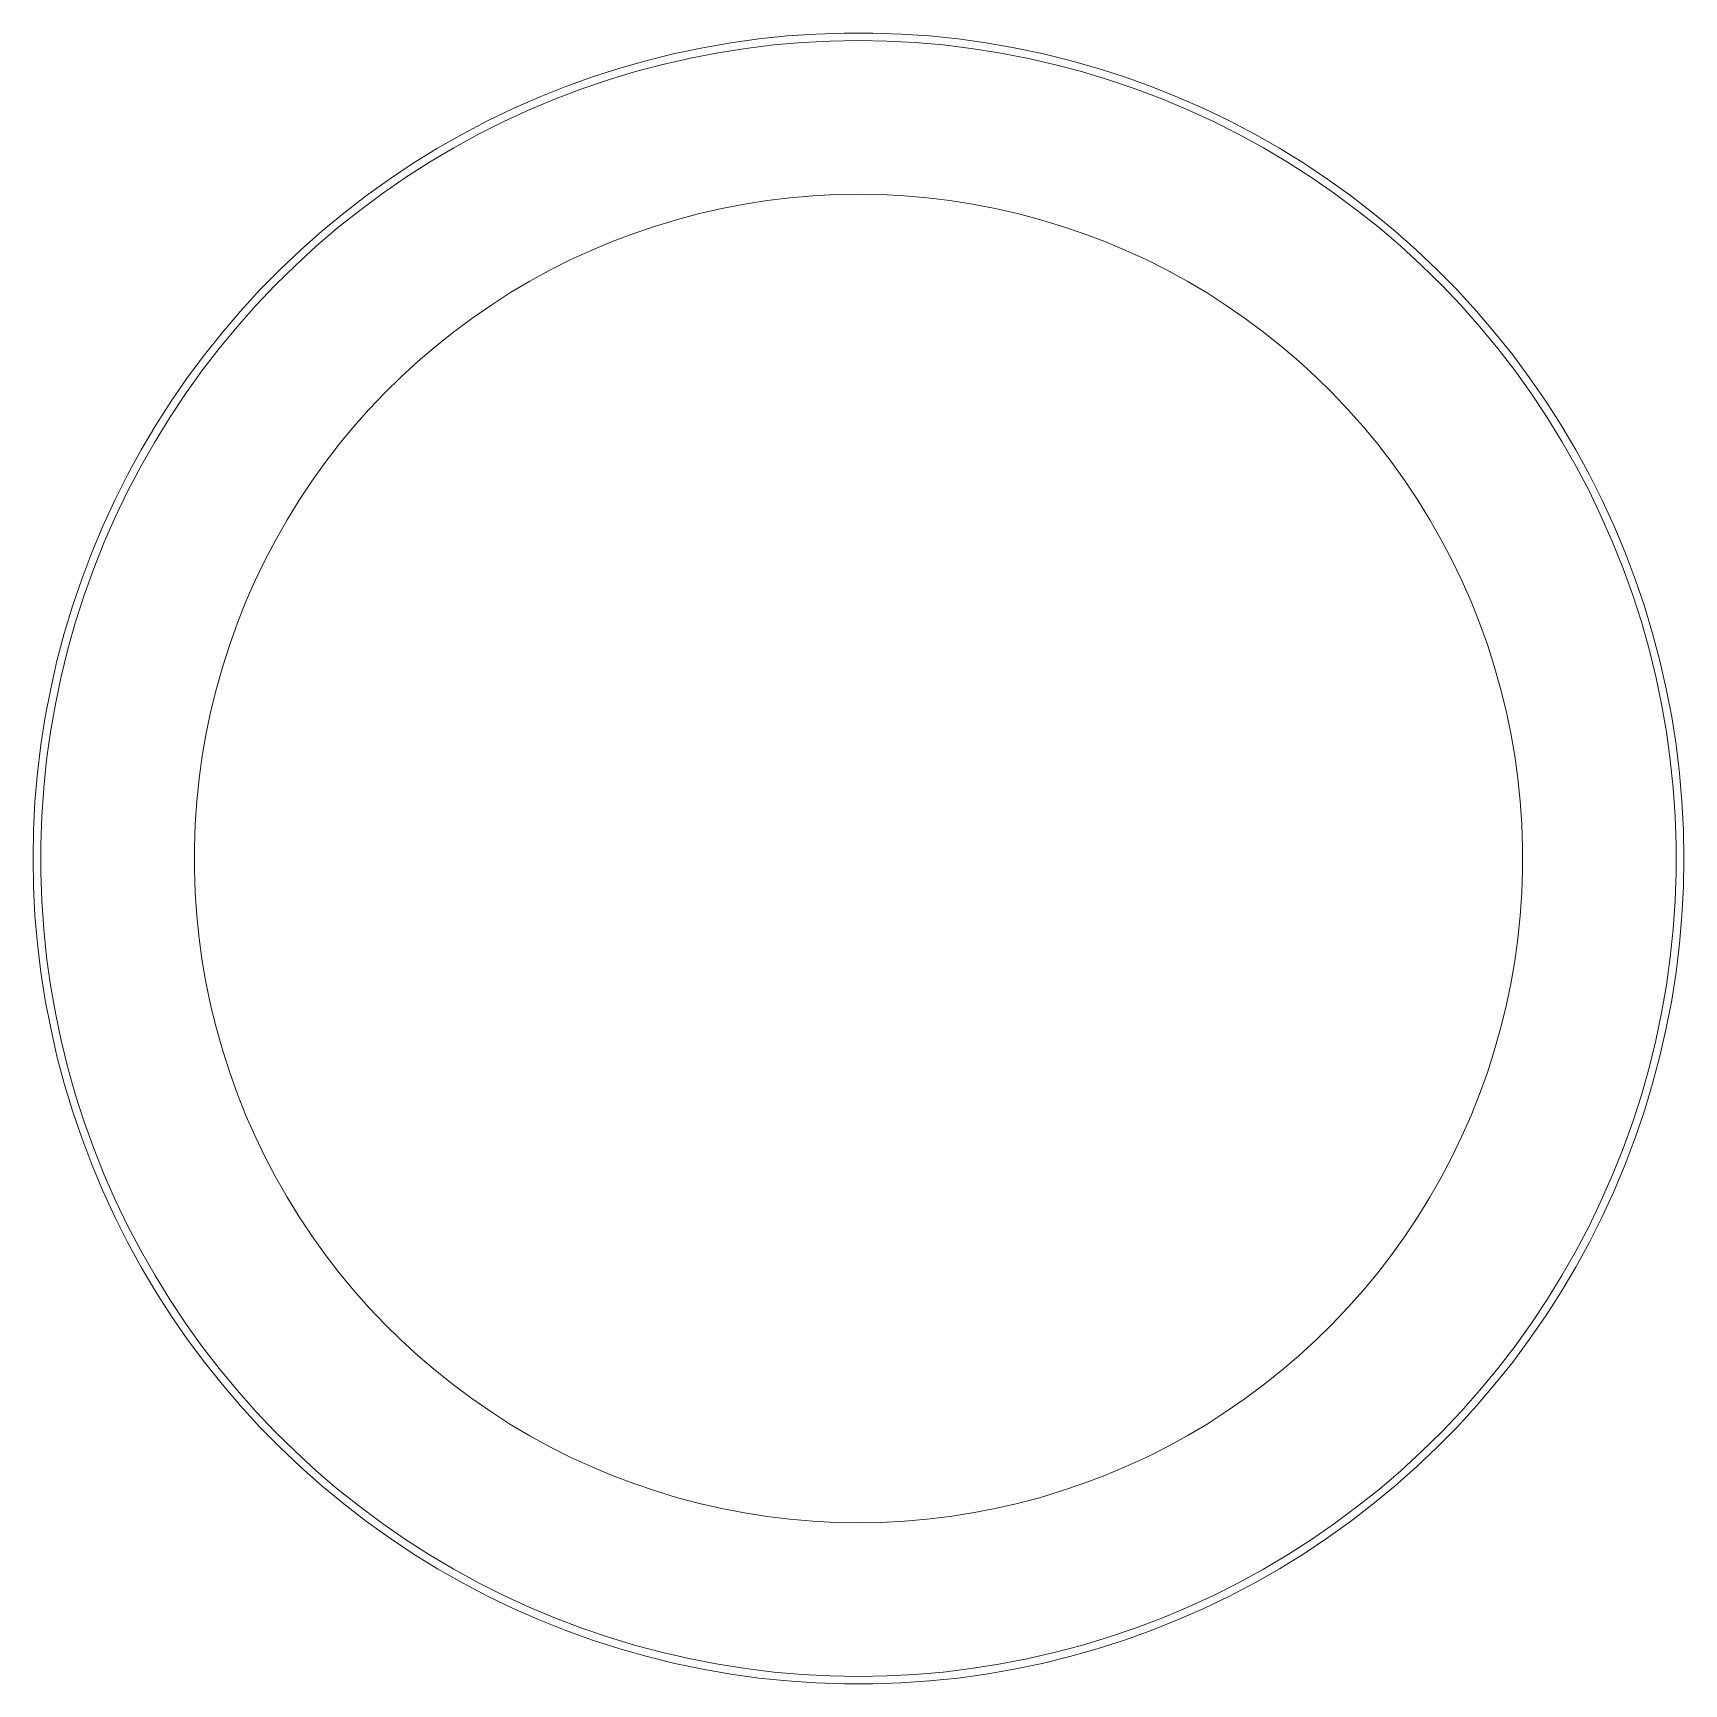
# Model space of a CAD drawing. Header units: millimetres. Extents: x 7 to 2510, y -101 to 1516.
# Drawn here: x 330.41 to 351.91, y 205.8 to 227.29 of the extents above; entities that cross this region are included whole.
import ezdxf

# ---------------------------------------------------------------- set-up
doc = ezdxf.new("R2010")
doc.units = ezdxf.units.MM
doc.layers.add('ZANO_R', color=7, linetype='Continuous', lineweight=0)

msp = doc.modelspace()

# ---------------------------------------------------------------- linework, layer by layer
at = {"layer": 'ZANO_R'}
for p, q in [((339.861, 227.217), (340.23, 227.256)), ((339.861, 227.217), (340.23, 227.256)), ((340.23, 227.256), (340.6, 227.281)), ((340.23, 227.256), (340.6, 227.281)), ((340.6, 227.281), (340.971, 227.294)), ((340.6, 227.281), (340.971, 227.294)), ((340.971, 227.294), (341.342, 227.294)), ((340.971, 227.294), (341.342, 227.294)), ((341.342, 227.294), (341.713, 227.281)), ((341.342, 227.294), (341.713, 227.281)), ((341.713, 227.281), (342.083, 227.256)), ((341.713, 227.281), (342.083, 227.256)), ((342.083, 227.256), (342.453, 227.217)), ((342.083, 227.256), (342.453, 227.217)), ((338.765, 227.026), (339.128, 227.102)), ((338.765, 227.026), (339.128, 227.102)), ((339.128, 227.102), (339.493, 227.166)), ((339.128, 227.102), (339.493, 227.166)), ((339.328, 227.037), (339.691, 227.094)), ((339.328, 227.037), (339.691, 227.094)), ((339.493, 227.166), (339.861, 227.217)), ((339.493, 227.166), (339.861, 227.217)), ((339.691, 227.094), (340.056, 227.138)), ((339.691, 227.094), (340.056, 227.138)), ((340.056, 227.138), (340.422, 227.17)), ((340.056, 227.138), (340.422, 227.17)), ((340.422, 227.17), (340.789, 227.189)), ((340.422, 227.17), (340.789, 227.189)), ((340.789, 227.189), (341.157, 227.196)), ((340.789, 227.189), (341.157, 227.196)), ((341.157, 227.196), (341.524, 227.189)), ((341.157, 227.196), (341.524, 227.189)), ((341.524, 227.189), (341.892, 227.17)), ((341.524, 227.189), (341.892, 227.17)), ((341.892, 227.17), (342.258, 227.138)), ((341.892, 227.17), (342.258, 227.138)), ((342.258, 227.138), (342.623, 227.094)), ((342.258, 227.138), (342.623, 227.094)), ((342.453, 227.217), (342.82, 227.166)), ((342.453, 227.217), (342.82, 227.166)), ((342.623, 227.094), (342.986, 227.037)), ((342.623, 227.094), (342.986, 227.037)), ((342.82, 227.166), (343.186, 227.102)), ((342.82, 227.166), (343.186, 227.102)), ((343.186, 227.102), (343.549, 227.026)), ((343.186, 227.102), (343.549, 227.026)), ((337.694, 226.723), (338.047, 226.836)), ((337.694, 226.723), (338.047, 226.836)), ((338.047, 226.836), (338.404, 226.937)), ((338.047, 226.836), (338.404, 226.937)), ((338.253, 226.792), (338.608, 226.886)), ((338.253, 226.792), (338.608, 226.886)), ((338.404, 226.937), (338.765, 227.026)), ((338.404, 226.937), (338.765, 227.026)), ((338.608, 226.886), (338.967, 226.968)), ((338.608, 226.886), (338.967, 226.968)), ((338.967, 226.968), (339.328, 227.037)), ((338.967, 226.968), (339.328, 227.037)), ((342.986, 227.037), (343.347, 226.968)), ((342.986, 227.037), (343.347, 226.968)), ((343.347, 226.968), (343.706, 226.886)), ((343.347, 226.968), (343.706, 226.886)), ((343.549, 227.026), (343.909, 226.937)), ((343.549, 227.026), (343.909, 226.937)), ((343.706, 226.886), (344.061, 226.792)), ((343.706, 226.886), (344.061, 226.792)), ((343.909, 226.937), (344.266, 226.836)), ((343.909, 226.937), (344.266, 226.836)), ((344.266, 226.836), (344.62, 226.723)), ((344.266, 226.836), (344.62, 226.723)), ((337.345, 226.597), (337.694, 226.723)), ((337.345, 226.597), (337.694, 226.723)), ((337.553, 226.567), (337.901, 226.686)), ((337.553, 226.567), (337.901, 226.686)), ((337.901, 226.686), (338.253, 226.792)), ((337.901, 226.686), (338.253, 226.792)), ((344.061, 226.792), (344.413, 226.686)), ((344.061, 226.792), (344.413, 226.686)), ((344.413, 226.686), (344.761, 226.567)), ((344.413, 226.686), (344.761, 226.567)), ((344.62, 226.723), (344.969, 226.597)), ((344.62, 226.723), (344.969, 226.597)), ((336.66, 226.31), (337, 226.459)), ((336.66, 226.31), (337, 226.459)), ((336.87, 226.295), (337.209, 226.437)), ((336.87, 226.295), (337.209, 226.437)), ((337, 226.459), (337.345, 226.597)), ((337, 226.459), (337.345, 226.597)), ((337.209, 226.437), (337.553, 226.567)), ((337.209, 226.437), (337.553, 226.567)), ((344.761, 226.567), (345.105, 226.437)), ((344.761, 226.567), (345.105, 226.437)), ((344.969, 226.597), (345.313, 226.459)), ((344.969, 226.597), (345.313, 226.459)), ((345.105, 226.437), (345.444, 226.295)), ((345.105, 226.437), (345.444, 226.295)), ((345.313, 226.459), (345.653, 226.31)), ((345.313, 226.459), (345.653, 226.31)), ((336.326, 226.149), (336.66, 226.31)), ((336.326, 226.149), (336.66, 226.31)), ((336.536, 226.141), (336.87, 226.295)), ((336.536, 226.141), (336.87, 226.295)), ((345.444, 226.295), (345.778, 226.141)), ((345.444, 226.295), (345.778, 226.141)), ((345.653, 226.31), (345.988, 226.149)), ((345.653, 226.31), (345.988, 226.149)), ((335.675, 225.793), (335.998, 225.977)), ((335.675, 225.793), (335.998, 225.977)), ((335.885, 225.799), (336.208, 225.976)), ((335.885, 225.799), (336.208, 225.976)), ((335.998, 225.977), (336.326, 226.149)), ((335.998, 225.977), (336.326, 226.149)), ((336.208, 225.976), (336.536, 226.141)), ((336.208, 225.976), (336.536, 226.141)), ((345.778, 226.141), (346.106, 225.976)), ((345.778, 226.141), (346.106, 225.976)), ((345.988, 226.149), (346.316, 225.977)), ((345.988, 226.149), (346.316, 225.977)), ((346.106, 225.976), (346.429, 225.799)), ((346.106, 225.976), (346.429, 225.799)), ((346.316, 225.977), (346.639, 225.793)), ((346.316, 225.977), (346.639, 225.793)), ((335.359, 225.598), (335.675, 225.793)), ((335.359, 225.598), (335.675, 225.793)), ((335.569, 225.612), (335.885, 225.799)), ((335.569, 225.612), (335.885, 225.799)), ((346.429, 225.799), (346.745, 225.612)), ((346.429, 225.799), (346.745, 225.612)), ((346.639, 225.793), (346.955, 225.598)), ((346.639, 225.793), (346.955, 225.598)), ((335.05, 225.393), (335.359, 225.598)), ((335.05, 225.393), (335.359, 225.598)), ((335.259, 225.413), (335.569, 225.612)), ((335.259, 225.413), (335.569, 225.612)), ((346.745, 225.612), (347.055, 225.413)), ((346.745, 225.612), (347.055, 225.413)), ((346.955, 225.598), (347.264, 225.393)), ((346.955, 225.598), (347.264, 225.393)), ((334.748, 225.177), (335.05, 225.393)), ((334.748, 225.177), (335.05, 225.393)), ((334.957, 225.205), (335.259, 225.413)), ((334.957, 225.205), (335.259, 225.413)), ((347.055, 225.413), (347.357, 225.205)), ((347.055, 225.413), (347.357, 225.205)), ((347.264, 225.393), (347.565, 225.177)), ((347.264, 225.393), (347.565, 225.177)), ((334.454, 224.95), (334.748, 225.177)), ((334.454, 224.95), (334.748, 225.177)), ((334.661, 224.985), (334.957, 225.205)), ((334.661, 224.985), (334.957, 225.205)), ((339.671, 225.067), (339.966, 225.113)), ((339.671, 225.067), (339.966, 225.113)), ((339.966, 225.113), (340.263, 225.149)), ((339.966, 225.113), (340.263, 225.149)), ((340.263, 225.149), (340.56, 225.175)), ((340.263, 225.149), (340.56, 225.175)), ((340.56, 225.175), (340.858, 225.19)), ((340.56, 225.175), (340.858, 225.19)), ((340.858, 225.19), (341.157, 225.196)), ((340.858, 225.19), (341.157, 225.196)), ((341.157, 225.196), (341.455, 225.19)), ((341.157, 225.196), (341.455, 225.19)), ((341.455, 225.19), (341.754, 225.175)), ((341.455, 225.19), (341.754, 225.175)), ((341.754, 225.175), (342.051, 225.149)), ((341.754, 225.175), (342.051, 225.149)), ((342.051, 225.149), (342.348, 225.113)), ((342.051, 225.149), (342.348, 225.113)), ((342.348, 225.113), (342.643, 225.067)), ((342.348, 225.113), (342.643, 225.067)), ((347.357, 225.205), (347.652, 224.985)), ((347.357, 225.205), (347.652, 224.985)), ((347.565, 225.177), (347.859, 224.95)), ((347.565, 225.177), (347.859, 224.95)), ((334.168, 224.714), (334.454, 224.95)), ((334.168, 224.714), (334.454, 224.95)), ((334.374, 224.756), (334.661, 224.985)), ((334.374, 224.756), (334.661, 224.985)), ((338.798, 224.868), (339.087, 224.944)), ((338.798, 224.868), (339.087, 224.944)), ((339.087, 224.944), (339.378, 225.011)), ((339.087, 224.944), (339.378, 225.011)), ((339.378, 225.011), (339.671, 225.067)), ((339.378, 225.011), (339.671, 225.067)), ((342.643, 225.067), (342.936, 225.011)), ((342.643, 225.067), (342.936, 225.011)), ((342.936, 225.011), (343.227, 224.944)), ((342.936, 225.011), (343.227, 224.944)), ((343.227, 224.944), (343.516, 224.868)), ((343.227, 224.944), (343.516, 224.868)), ((347.652, 224.985), (347.94, 224.756)), ((347.652, 224.985), (347.94, 224.756)), ((347.859, 224.95), (348.145, 224.714)), ((347.859, 224.95), (348.145, 224.714)), ((333.89, 224.468), (334.168, 224.714)), ((333.89, 224.468), (334.168, 224.714)), ((334.095, 224.517), (334.374, 224.756)), ((334.095, 224.517), (334.374, 224.756)), ((337.95, 224.579), (338.23, 224.685)), ((337.95, 224.579), (338.23, 224.685)), ((338.23, 224.685), (338.512, 224.781)), ((338.23, 224.685), (338.512, 224.781)), ((338.512, 224.781), (338.798, 224.868)), ((338.512, 224.781), (338.798, 224.868)), ((343.516, 224.868), (343.801, 224.781)), ((343.516, 224.868), (343.801, 224.781)), ((343.801, 224.781), (344.084, 224.685)), ((343.801, 224.781), (344.084, 224.685)), ((344.084, 224.685), (344.363, 224.579)), ((344.084, 224.685), (344.363, 224.579)), ((347.94, 224.756), (348.219, 224.517)), ((347.94, 224.756), (348.219, 224.517)), ((348.145, 224.714), (348.423, 224.468)), ((348.145, 224.714), (348.423, 224.468)), ((333.621, 224.212), (333.89, 224.468)), ((333.621, 224.212), (333.89, 224.468)), ((333.824, 224.269), (334.095, 224.517)), ((333.824, 224.269), (334.095, 224.517)), ((337.404, 224.339), (337.675, 224.464)), ((337.404, 224.339), (337.675, 224.464)), ((337.675, 224.464), (337.95, 224.579)), ((337.675, 224.464), (337.95, 224.579)), ((344.363, 224.579), (344.639, 224.464)), ((344.363, 224.579), (344.639, 224.464)), ((344.639, 224.464), (344.91, 224.339)), ((344.639, 224.464), (344.91, 224.339)), ((348.219, 224.517), (348.49, 224.269)), ((348.219, 224.517), (348.49, 224.269)), ((348.423, 224.468), (348.692, 224.212)), ((348.423, 224.468), (348.692, 224.212)), ((333.561, 224.011), (333.824, 224.269)), ((333.561, 224.011), (333.824, 224.269)), ((337.137, 224.205), (337.404, 224.339)), ((337.137, 224.205), (337.404, 224.339)), ((344.91, 224.339), (345.177, 224.205)), ((344.91, 224.339), (345.177, 224.205)), ((348.49, 224.269), (348.752, 224.011)), ((348.49, 224.269), (348.752, 224.011)), ((333.361, 223.948), (333.621, 224.212)), ((333.361, 223.948), (333.621, 224.212)), ((336.618, 223.909), (336.875, 224.061)), ((336.618, 223.909), (336.875, 224.061)), ((336.875, 224.061), (337.137, 224.205)), ((336.875, 224.061), (337.137, 224.205)), ((345.177, 224.205), (345.439, 224.061)), ((345.177, 224.205), (345.439, 224.061)), ((345.439, 224.061), (345.696, 223.909)), ((345.439, 224.061), (345.696, 223.909)), ((348.692, 224.212), (348.952, 223.948)), ((348.692, 224.212), (348.952, 223.948)), ((333.11, 223.674), (333.361, 223.948)), ((333.11, 223.674), (333.361, 223.948)), ((333.308, 223.744), (333.561, 224.011)), ((333.308, 223.744), (333.561, 224.011)), ((336.367, 223.748), (336.618, 223.909)), ((336.367, 223.748), (336.618, 223.909)), ((345.696, 223.909), (345.947, 223.748)), ((345.696, 223.909), (345.947, 223.748)), ((348.752, 224.011), (349.005, 223.744)), ((348.752, 224.011), (349.005, 223.744)), ((348.952, 223.948), (349.203, 223.674)), ((348.952, 223.948), (349.203, 223.674)), ((332.869, 223.392), (333.11, 223.674)), ((332.869, 223.392), (333.11, 223.674)), ((333.064, 223.469), (333.308, 223.744)), ((333.064, 223.469), (333.308, 223.744)), ((336.121, 223.578), (336.367, 223.748)), ((336.121, 223.578), (336.367, 223.748)), ((345.947, 223.748), (346.193, 223.578)), ((345.947, 223.748), (346.193, 223.578)), ((349.005, 223.744), (349.249, 223.469)), ((349.005, 223.744), (349.249, 223.469)), ((349.203, 223.674), (349.445, 223.392)), ((349.203, 223.674), (349.445, 223.392)), ((332.638, 223.102), (332.869, 223.392)), ((332.638, 223.102), (332.869, 223.392)), ((332.83, 223.186), (333.064, 223.469)), ((332.83, 223.186), (333.064, 223.469)), ((335.648, 223.214), (335.881, 223.4)), ((335.648, 223.214), (335.881, 223.4)), ((335.881, 223.4), (336.121, 223.578)), ((335.881, 223.4), (336.121, 223.578)), ((346.193, 223.578), (346.432, 223.4)), ((346.193, 223.578), (346.432, 223.4)), ((346.432, 223.4), (346.666, 223.214)), ((346.432, 223.4), (346.666, 223.214)), ((349.249, 223.469), (349.483, 223.186)), ((349.249, 223.469), (349.483, 223.186)), ((349.445, 223.392), (349.676, 223.102)), ((349.445, 223.392), (349.676, 223.102)), ((332.606, 222.894), (332.83, 223.186)), ((332.606, 222.894), (332.83, 223.186)), ((335.421, 223.02), (335.648, 223.214)), ((335.421, 223.02), (335.648, 223.214)), ((346.666, 223.214), (346.893, 223.02)), ((346.666, 223.214), (346.893, 223.02)), ((349.483, 223.186), (349.708, 222.894)), ((349.483, 223.186), (349.708, 222.894)), ((332.416, 222.804), (332.638, 223.102)), ((332.416, 222.804), (332.638, 223.102)), ((335.201, 222.818), (335.421, 223.02)), ((335.201, 222.818), (335.421, 223.02)), ((346.893, 223.02), (347.113, 222.818)), ((346.893, 223.02), (347.113, 222.818)), ((349.676, 223.102), (349.897, 222.804)), ((349.676, 223.102), (349.897, 222.804)), ((332.206, 222.499), (332.416, 222.804)), ((332.206, 222.499), (332.416, 222.804)), ((332.392, 222.595), (332.606, 222.894)), ((332.392, 222.595), (332.606, 222.894)), ((334.988, 222.609), (335.201, 222.818)), ((334.988, 222.609), (335.201, 222.818)), ((347.113, 222.818), (347.326, 222.609)), ((347.113, 222.818), (347.326, 222.609)), ((349.708, 222.894), (349.922, 222.595)), ((349.708, 222.894), (349.922, 222.595)), ((349.897, 222.804), (350.108, 222.499)), ((349.897, 222.804), (350.108, 222.499)), ((332.188, 222.289), (332.392, 222.595)), ((332.188, 222.289), (332.392, 222.595)), ((334.782, 222.392), (334.988, 222.609)), ((334.782, 222.392), (334.988, 222.609)), ((347.326, 222.609), (347.531, 222.392)), ((347.326, 222.609), (347.531, 222.392)), ((349.922, 222.595), (350.125, 222.289)), ((349.922, 222.595), (350.125, 222.289)), ((332.006, 222.186), (332.206, 222.499)), ((332.006, 222.186), (332.206, 222.499)), ((334.584, 222.169), (334.782, 222.392)), ((334.584, 222.169), (334.782, 222.392)), ((347.531, 222.392), (347.729, 222.169)), ((347.531, 222.392), (347.729, 222.169)), ((350.108, 222.499), (350.308, 222.186)), ((350.108, 222.499), (350.308, 222.186)), ((331.816, 221.867), (332.006, 222.186)), ((331.816, 221.867), (332.006, 222.186)), ((331.996, 221.976), (332.188, 222.289)), ((331.996, 221.976), (332.188, 222.289)), ((334.394, 221.939), (334.584, 222.169)), ((334.394, 221.939), (334.584, 222.169)), ((347.729, 222.169), (347.92, 221.939)), ((347.729, 222.169), (347.92, 221.939)), ((350.125, 222.289), (350.318, 221.976)), ((350.125, 222.289), (350.318, 221.976)), ((350.308, 222.186), (350.497, 221.867)), ((350.308, 222.186), (350.497, 221.867)), ((331.814, 221.657), (331.996, 221.976)), ((331.814, 221.657), (331.996, 221.976)), ((334.212, 221.702), (334.394, 221.939)), ((334.212, 221.702), (334.394, 221.939)), ((347.92, 221.939), (348.102, 221.702)), ((347.92, 221.939), (348.102, 221.702)), ((350.318, 221.976), (350.5, 221.657)), ((350.318, 221.976), (350.5, 221.657)), ((331.638, 221.541), (331.816, 221.867)), ((331.638, 221.541), (331.816, 221.867)), ((334.038, 221.459), (334.212, 221.702)), ((334.038, 221.459), (334.212, 221.702)), ((348.102, 221.702), (348.276, 221.459)), ((348.102, 221.702), (348.276, 221.459)), ((350.497, 221.867), (350.675, 221.541)), ((350.497, 221.867), (350.675, 221.541)), ((331.471, 221.21), (331.638, 221.541)), ((331.471, 221.21), (331.638, 221.541)), ((331.643, 221.331), (331.814, 221.657)), ((331.643, 221.331), (331.814, 221.657)), ((333.873, 221.211), (334.038, 221.459)), ((333.873, 221.211), (334.038, 221.459)), ((348.276, 221.459), (348.441, 221.211)), ((348.276, 221.459), (348.441, 221.211)), ((350.5, 221.657), (350.671, 221.331)), ((350.5, 221.657), (350.671, 221.331)), ((350.675, 221.541), (350.842, 221.21)), ((350.675, 221.541), (350.842, 221.21)), ((331.483, 221), (331.643, 221.331)), ((331.483, 221), (331.643, 221.331)), ((350.671, 221.331), (350.83, 221)), ((350.671, 221.331), (350.83, 221)), ((331.316, 220.873), (331.471, 221.21)), ((331.316, 220.873), (331.471, 221.21)), ((333.716, 220.956), (333.873, 221.211)), ((333.716, 220.956), (333.873, 221.211)), ((348.441, 221.211), (348.598, 220.956)), ((348.441, 221.211), (348.598, 220.956)), ((350.842, 221.21), (350.997, 220.873)), ((350.842, 221.21), (350.997, 220.873)), ((331.173, 220.53), (331.316, 220.873)), ((331.173, 220.53), (331.316, 220.873)), ((331.335, 220.664), (331.483, 221)), ((331.335, 220.664), (331.483, 221)), ((333.568, 220.697), (333.716, 220.956)), ((333.568, 220.697), (333.716, 220.956)), ((348.598, 220.956), (348.745, 220.697)), ((348.598, 220.956), (348.745, 220.697)), ((350.83, 221), (350.978, 220.664)), ((350.83, 221), (350.978, 220.664)), ((350.997, 220.873), (351.141, 220.53)), ((350.997, 220.873), (351.141, 220.53)), ((331.199, 220.322), (331.335, 220.664)), ((331.199, 220.322), (331.335, 220.664)), ((333.429, 220.433), (333.568, 220.697)), ((333.429, 220.433), (333.568, 220.697)), ((348.745, 220.697), (348.884, 220.433)), ((348.745, 220.697), (348.884, 220.433)), ((350.978, 220.664), (351.115, 220.322)), ((350.978, 220.664), (351.115, 220.322)), ((331.041, 220.183), (331.173, 220.53)), ((331.041, 220.183), (331.173, 220.53)), ((333.3, 220.164), (333.429, 220.433)), ((333.3, 220.164), (333.429, 220.433)), ((348.884, 220.433), (349.014, 220.164)), ((348.884, 220.433), (349.014, 220.164)), ((351.141, 220.53), (351.273, 220.183)), ((351.141, 220.53), (351.273, 220.183)), ((330.922, 219.832), (331.041, 220.183)), ((330.922, 219.832), (331.041, 220.183)), ((331.074, 219.976), (331.199, 220.322)), ((331.074, 219.976), (331.199, 220.322)), ((333.18, 219.89), (333.3, 220.164)), ((333.18, 219.89), (333.3, 220.164)), ((349.014, 220.164), (349.134, 219.89)), ((349.014, 220.164), (349.134, 219.89)), ((351.115, 220.322), (351.239, 219.976)), ((351.115, 220.322), (351.239, 219.976)), ((351.273, 220.183), (351.392, 219.832)), ((351.273, 220.183), (351.392, 219.832)), ((330.962, 219.626), (331.074, 219.976)), ((330.962, 219.626), (331.074, 219.976)), ((351.239, 219.976), (351.352, 219.626)), ((351.239, 219.976), (351.352, 219.626)), ((330.814, 219.477), (330.922, 219.832)), ((330.814, 219.477), (330.922, 219.832)), ((333.069, 219.613), (333.18, 219.89)), ((333.069, 219.613), (333.18, 219.89)), ((349.134, 219.89), (349.245, 219.613)), ((349.134, 219.89), (349.245, 219.613)), ((351.392, 219.832), (351.499, 219.477)), ((351.392, 219.832), (351.499, 219.477)), ((330.862, 219.272), (330.962, 219.626)), ((330.862, 219.272), (330.962, 219.626)), ((332.968, 219.332), (333.069, 219.613)), ((332.968, 219.332), (333.069, 219.613)), ((349.245, 219.613), (349.346, 219.332)), ((349.245, 219.613), (349.346, 219.332)), ((351.352, 219.626), (351.452, 219.272)), ((351.352, 219.626), (351.452, 219.272)), ((330.719, 219.118), (330.814, 219.477)), ((330.719, 219.118), (330.814, 219.477)), ((332.877, 219.048), (332.968, 219.332)), ((332.877, 219.048), (332.968, 219.332)), ((349.346, 219.332), (349.437, 219.048)), ((349.346, 219.332), (349.437, 219.048)), ((351.499, 219.477), (351.594, 219.118)), ((351.499, 219.477), (351.594, 219.118)), ((330.637, 218.756), (330.719, 219.118)), ((330.637, 218.756), (330.719, 219.118)), ((330.774, 218.915), (330.862, 219.272)), ((330.774, 218.915), (330.862, 219.272)), ((351.452, 219.272), (351.54, 218.915)), ((351.452, 219.272), (351.54, 218.915)), ((351.594, 219.118), (351.677, 218.756)), ((351.594, 219.118), (351.677, 218.756)), ((330.698, 218.556), (330.774, 218.915)), ((330.698, 218.556), (330.774, 218.915)), ((332.795, 218.76), (332.877, 219.048)), ((332.795, 218.76), (332.877, 219.048)), ((349.437, 219.048), (349.518, 218.76)), ((349.437, 219.048), (349.518, 218.76)), ((351.54, 218.915), (351.615, 218.556)), ((351.54, 218.915), (351.615, 218.556)), ((330.567, 218.392), (330.637, 218.756)), ((330.567, 218.392), (330.637, 218.756)), ((332.724, 218.47), (332.795, 218.76)), ((332.724, 218.47), (332.795, 218.76)), ((349.518, 218.76), (349.59, 218.47)), ((349.518, 218.76), (349.59, 218.47)), ((351.677, 218.756), (351.747, 218.392)), ((351.677, 218.756), (351.747, 218.392)), ((330.635, 218.193), (330.698, 218.556)), ((330.635, 218.193), (330.698, 218.556)), ((332.662, 218.178), (332.724, 218.47)), ((332.662, 218.178), (332.724, 218.47)), ((349.59, 218.47), (349.651, 218.178)), ((349.59, 218.47), (349.651, 218.178)), ((351.615, 218.556), (351.679, 218.193)), ((351.615, 218.556), (351.679, 218.193)), ((330.509, 218.025), (330.567, 218.392)), ((330.509, 218.025), (330.567, 218.392)), ((351.747, 218.392), (351.804, 218.025)), ((351.747, 218.392), (351.804, 218.025)), ((330.464, 217.657), (330.509, 218.025)), ((330.464, 217.657), (330.509, 218.025)), ((330.584, 217.829), (330.635, 218.193)), ((330.584, 217.829), (330.635, 218.193)), ((332.611, 217.884), (332.662, 218.178)), ((332.611, 217.884), (332.662, 218.178)), ((349.651, 218.178), (349.703, 217.884)), ((349.651, 218.178), (349.703, 217.884)), ((351.679, 218.193), (351.729, 217.829)), ((351.679, 218.193), (351.729, 217.829)), ((351.804, 218.025), (351.849, 217.657)), ((351.804, 218.025), (351.849, 217.657)), ((330.546, 217.464), (330.584, 217.829)), ((330.546, 217.464), (330.584, 217.829)), ((332.57, 217.588), (332.611, 217.884)), ((332.57, 217.588), (332.611, 217.884)), ((349.703, 217.884), (349.744, 217.588)), ((349.703, 217.884), (349.744, 217.588)), ((351.729, 217.829), (351.767, 217.464)), ((351.729, 217.829), (351.767, 217.464)), ((330.432, 217.287), (330.464, 217.657)), ((330.432, 217.287), (330.464, 217.657)), ((332.539, 217.291), (332.57, 217.588)), ((332.539, 217.291), (332.57, 217.588)), ((349.744, 217.588), (349.775, 217.291)), ((349.744, 217.588), (349.775, 217.291)), ((351.849, 217.657), (351.881, 217.287)), ((351.849, 217.657), (351.881, 217.287)), ((330.521, 217.097), (330.546, 217.464)), ((330.521, 217.097), (330.546, 217.464)), ((351.767, 217.464), (351.793, 217.097)), ((351.767, 217.464), (351.793, 217.097)), ((330.413, 216.917), (330.432, 217.287)), ((330.413, 216.917), (330.432, 217.287)), ((332.518, 216.993), (332.539, 217.291)), ((332.518, 216.993), (332.539, 217.291)), ((349.775, 217.291), (349.795, 216.993)), ((349.775, 217.291), (349.795, 216.993)), ((351.881, 217.287), (351.9, 216.917)), ((351.881, 217.287), (351.9, 216.917)), ((330.508, 216.729), (330.521, 217.097)), ((330.508, 216.729), (330.521, 217.097)), ((332.508, 216.695), (332.518, 216.993)), ((332.508, 216.695), (332.518, 216.993)), ((349.795, 216.993), (349.806, 216.695)), ((349.795, 216.993), (349.806, 216.695)), ((351.793, 217.097), (351.805, 216.729)), ((351.793, 217.097), (351.805, 216.729)), ((330.407, 216.546), (330.413, 216.917)), ((330.407, 216.546), (330.413, 216.917)), ((330.508, 216.362), (330.508, 216.729)), ((330.508, 216.362), (330.508, 216.729)), ((351.805, 216.729), (351.805, 216.362)), ((351.805, 216.729), (351.805, 216.362)), ((351.9, 216.917), (351.907, 216.546)), ((351.9, 216.917), (351.907, 216.546)), ((330.413, 216.174), (330.407, 216.546)), ((330.413, 216.174), (330.407, 216.546)), ((332.508, 216.396), (332.508, 216.695)), ((332.508, 216.396), (332.508, 216.695)), ((349.806, 216.695), (349.806, 216.396)), ((349.806, 216.695), (349.806, 216.396)), ((351.907, 216.546), (351.9, 216.174)), ((351.907, 216.546), (351.9, 216.174)), ((330.521, 215.994), (330.508, 216.362)), ((330.521, 215.994), (330.508, 216.362)), ((332.518, 216.098), (332.508, 216.396)), ((332.518, 216.098), (332.508, 216.396)), ((349.806, 216.396), (349.795, 216.098)), ((349.806, 216.396), (349.795, 216.098)), ((351.805, 216.362), (351.793, 215.994)), ((351.805, 216.362), (351.793, 215.994)), ((330.432, 215.804), (330.413, 216.174)), ((330.432, 215.804), (330.413, 216.174)), ((332.539, 215.8), (332.518, 216.098)), ((332.539, 215.8), (332.518, 216.098)), ((349.795, 216.098), (349.775, 215.8)), ((349.795, 216.098), (349.775, 215.8)), ((351.9, 216.174), (351.881, 215.804)), ((351.9, 216.174), (351.881, 215.804)), ((330.546, 215.627), (330.521, 215.994)), ((330.546, 215.627), (330.521, 215.994)), ((351.793, 215.994), (351.767, 215.627)), ((351.793, 215.994), (351.767, 215.627)), ((330.464, 215.434), (330.432, 215.804)), ((330.464, 215.434), (330.432, 215.804)), ((332.57, 215.503), (332.539, 215.8)), ((332.57, 215.503), (332.539, 215.8)), ((349.775, 215.8), (349.744, 215.503)), ((349.775, 215.8), (349.744, 215.503)), ((351.881, 215.804), (351.849, 215.434)), ((351.881, 215.804), (351.849, 215.434)), ((330.509, 215.066), (330.464, 215.434)), ((330.509, 215.066), (330.464, 215.434)), ((330.584, 215.262), (330.546, 215.627)), ((330.584, 215.262), (330.546, 215.627)), ((332.611, 215.207), (332.57, 215.503)), ((332.611, 215.207), (332.57, 215.503)), ((349.744, 215.503), (349.703, 215.207)), ((349.744, 215.503), (349.703, 215.207)), ((351.767, 215.627), (351.729, 215.262)), ((351.767, 215.627), (351.729, 215.262)), ((351.849, 215.434), (351.804, 215.066)), ((351.849, 215.434), (351.804, 215.066)), ((330.635, 214.898), (330.584, 215.262)), ((330.635, 214.898), (330.584, 215.262)), ((351.729, 215.262), (351.679, 214.898)), ((351.729, 215.262), (351.679, 214.898)), ((330.567, 214.699), (330.509, 215.066)), ((330.567, 214.699), (330.509, 215.066)), ((332.662, 214.913), (332.611, 215.207)), ((332.662, 214.913), (332.611, 215.207)), ((349.703, 215.207), (349.651, 214.913)), ((349.703, 215.207), (349.651, 214.913)), ((351.804, 215.066), (351.747, 214.699)), ((351.804, 215.066), (351.747, 214.699)), ((330.698, 214.535), (330.635, 214.898)), ((330.698, 214.535), (330.635, 214.898)), ((332.724, 214.621), (332.662, 214.913)), ((332.724, 214.621), (332.662, 214.913)), ((349.651, 214.913), (349.59, 214.621)), ((349.651, 214.913), (349.59, 214.621)), ((351.679, 214.898), (351.615, 214.535)), ((351.679, 214.898), (351.615, 214.535)), ((330.637, 214.335), (330.567, 214.699)), ((330.637, 214.335), (330.567, 214.699)), ((332.795, 214.331), (332.724, 214.621)), ((332.795, 214.331), (332.724, 214.621)), ((349.59, 214.621), (349.518, 214.331)), ((349.59, 214.621), (349.518, 214.331)), ((351.747, 214.699), (351.677, 214.335)), ((351.747, 214.699), (351.677, 214.335)), ((330.774, 214.176), (330.698, 214.535)), ((330.774, 214.176), (330.698, 214.535)), ((351.615, 214.535), (351.54, 214.176)), ((351.615, 214.535), (351.54, 214.176)), ((330.719, 213.973), (330.637, 214.335)), ((330.719, 213.973), (330.637, 214.335)), ((330.862, 213.819), (330.774, 214.176)), ((330.862, 213.819), (330.774, 214.176)), ((332.877, 214.043), (332.795, 214.331)), ((332.877, 214.043), (332.795, 214.331)), ((349.518, 214.331), (349.437, 214.043)), ((349.518, 214.331), (349.437, 214.043)), ((351.54, 214.176), (351.452, 213.819)), ((351.54, 214.176), (351.452, 213.819)), ((351.677, 214.335), (351.594, 213.973)), ((351.677, 214.335), (351.594, 213.973)), ((330.814, 213.614), (330.719, 213.973)), ((330.814, 213.614), (330.719, 213.973)), ((332.968, 213.759), (332.877, 214.043)), ((332.968, 213.759), (332.877, 214.043)), ((349.437, 214.043), (349.346, 213.759)), ((349.437, 214.043), (349.346, 213.759)), ((351.594, 213.973), (351.499, 213.614)), ((351.594, 213.973), (351.499, 213.614)), ((330.962, 213.465), (330.862, 213.819)), ((330.962, 213.465), (330.862, 213.819)), ((333.069, 213.478), (332.968, 213.759)), ((333.069, 213.478), (332.968, 213.759)), ((349.346, 213.759), (349.245, 213.478)), ((349.346, 213.759), (349.245, 213.478)), ((351.452, 213.819), (351.352, 213.465)), ((351.452, 213.819), (351.352, 213.465)), ((330.922, 213.259), (330.814, 213.614)), ((330.922, 213.259), (330.814, 213.614)), ((351.499, 213.614), (351.392, 213.259)), ((351.499, 213.614), (351.392, 213.259)), ((331.074, 213.115), (330.962, 213.465)), ((331.074, 213.115), (330.962, 213.465)), ((333.18, 213.201), (333.069, 213.478)), ((333.18, 213.201), (333.069, 213.478)), ((349.245, 213.478), (349.134, 213.201)), ((349.245, 213.478), (349.134, 213.201)), ((351.352, 213.465), (351.239, 213.115)), ((351.352, 213.465), (351.239, 213.115)), ((331.041, 212.908), (330.922, 213.259)), ((331.041, 212.908), (330.922, 213.259)), ((331.199, 212.769), (331.074, 213.115)), ((331.199, 212.769), (331.074, 213.115)), ((333.3, 212.928), (333.18, 213.201)), ((333.3, 212.928), (333.18, 213.201)), ((349.134, 213.201), (349.014, 212.928)), ((349.134, 213.201), (349.014, 212.928)), ((351.239, 213.115), (351.115, 212.769)), ((351.239, 213.115), (351.115, 212.769)), ((351.392, 213.259), (351.273, 212.908)), ((351.392, 213.259), (351.273, 212.908)), ((331.173, 212.561), (331.041, 212.908)), ((331.173, 212.561), (331.041, 212.908)), ((333.429, 212.658), (333.3, 212.928)), ((333.429, 212.658), (333.3, 212.928)), ((349.014, 212.928), (348.884, 212.658)), ((349.014, 212.928), (348.884, 212.658)), ((351.273, 212.908), (351.141, 212.561)), ((351.273, 212.908), (351.141, 212.561)), ((331.335, 212.428), (331.199, 212.769)), ((331.335, 212.428), (331.199, 212.769)), ((333.568, 212.394), (333.429, 212.658)), ((333.568, 212.394), (333.429, 212.658)), ((348.884, 212.658), (348.745, 212.394)), ((348.884, 212.658), (348.745, 212.394)), ((351.115, 212.769), (350.978, 212.428)), ((351.115, 212.769), (350.978, 212.428)), ((331.316, 212.218), (331.173, 212.561)), ((331.316, 212.218), (331.173, 212.561)), ((331.483, 212.091), (331.335, 212.428)), ((331.483, 212.091), (331.335, 212.428)), ((350.978, 212.428), (350.83, 212.091)), ((350.978, 212.428), (350.83, 212.091)), ((351.141, 212.561), (350.997, 212.218)), ((351.141, 212.561), (350.997, 212.218)), ((331.471, 211.881), (331.316, 212.218)), ((331.471, 211.881), (331.316, 212.218)), ((333.716, 212.135), (333.568, 212.394)), ((333.716, 212.135), (333.568, 212.394)), ((348.745, 212.394), (348.598, 212.135)), ((348.745, 212.394), (348.598, 212.135)), ((350.997, 212.218), (350.842, 211.881)), ((350.997, 212.218), (350.842, 211.881)), ((331.643, 211.76), (331.483, 212.091)), ((331.643, 211.76), (331.483, 212.091)), ((333.873, 211.88), (333.716, 212.135)), ((333.873, 211.88), (333.716, 212.135)), ((348.598, 212.135), (348.441, 211.88)), ((348.598, 212.135), (348.441, 211.88)), ((350.83, 212.091), (350.671, 211.76)), ((350.83, 212.091), (350.671, 211.76)), ((331.638, 211.55), (331.471, 211.881)), ((331.638, 211.55), (331.471, 211.881)), ((334.038, 211.632), (333.873, 211.88)), ((334.038, 211.632), (333.873, 211.88)), ((348.441, 211.88), (348.276, 211.632)), ((348.441, 211.88), (348.276, 211.632)), ((350.842, 211.881), (350.675, 211.55)), ((350.842, 211.881), (350.675, 211.55)), ((331.814, 211.434), (331.643, 211.76)), ((331.814, 211.434), (331.643, 211.76)), ((334.212, 211.389), (334.038, 211.632)), ((334.212, 211.389), (334.038, 211.632)), ((348.276, 211.632), (348.102, 211.389)), ((348.276, 211.632), (348.102, 211.389)), ((350.671, 211.76), (350.5, 211.434)), ((350.671, 211.76), (350.5, 211.434)), ((331.816, 211.224), (331.638, 211.55)), ((331.816, 211.224), (331.638, 211.55)), ((331.996, 211.115), (331.814, 211.434)), ((331.996, 211.115), (331.814, 211.434)), ((334.394, 211.152), (334.212, 211.389)), ((334.394, 211.152), (334.212, 211.389)), ((348.102, 211.389), (347.92, 211.152)), ((348.102, 211.389), (347.92, 211.152)), ((350.5, 211.434), (350.318, 211.115)), ((350.5, 211.434), (350.318, 211.115)), ((350.675, 211.55), (350.497, 211.224)), ((350.675, 211.55), (350.497, 211.224)), ((332.006, 210.905), (331.816, 211.224)), ((332.006, 210.905), (331.816, 211.224)), ((334.584, 210.922), (334.394, 211.152)), ((334.584, 210.922), (334.394, 211.152)), ((347.92, 211.152), (347.729, 210.922)), ((347.92, 211.152), (347.729, 210.922)), ((350.497, 211.224), (350.308, 210.905)), ((350.497, 211.224), (350.308, 210.905)), ((332.188, 210.802), (331.996, 211.115)), ((332.188, 210.802), (331.996, 211.115)), ((334.782, 210.699), (334.584, 210.922)), ((334.782, 210.699), (334.584, 210.922)), ((347.729, 210.922), (347.531, 210.699)), ((347.729, 210.922), (347.531, 210.699)), ((350.318, 211.115), (350.125, 210.802)), ((350.318, 211.115), (350.125, 210.802)), ((332.206, 210.592), (332.006, 210.905)), ((332.206, 210.592), (332.006, 210.905)), ((332.392, 210.496), (332.188, 210.802)), ((332.392, 210.496), (332.188, 210.802)), ((350.125, 210.802), (349.922, 210.496)), ((350.125, 210.802), (349.922, 210.496)), ((350.308, 210.905), (350.108, 210.592)), ((350.308, 210.905), (350.108, 210.592)), ((332.416, 210.287), (332.206, 210.592)), ((332.416, 210.287), (332.206, 210.592)), ((332.606, 210.197), (332.392, 210.496)), ((332.606, 210.197), (332.392, 210.496)), ((334.988, 210.482), (334.782, 210.699)), ((334.988, 210.482), (334.782, 210.699)), ((347.531, 210.699), (347.326, 210.482)), ((347.531, 210.699), (347.326, 210.482)), ((349.922, 210.496), (349.708, 210.197)), ((349.922, 210.496), (349.708, 210.197)), ((350.108, 210.592), (349.897, 210.287)), ((350.108, 210.592), (349.897, 210.287)), ((332.638, 209.989), (332.416, 210.287)), ((332.638, 209.989), (332.416, 210.287)), ((335.201, 210.273), (334.988, 210.482)), ((335.201, 210.273), (334.988, 210.482)), ((335.421, 210.071), (335.201, 210.273)), ((335.421, 210.071), (335.201, 210.273)), ((347.113, 210.273), (346.893, 210.071)), ((347.113, 210.273), (346.893, 210.071)), ((347.326, 210.482), (347.113, 210.273)), ((347.326, 210.482), (347.113, 210.273)), ((349.897, 210.287), (349.676, 209.989)), ((349.897, 210.287), (349.676, 209.989)), ((332.83, 209.905), (332.606, 210.197)), ((332.83, 209.905), (332.606, 210.197)), ((335.648, 209.877), (335.421, 210.071)), ((335.648, 209.877), (335.421, 210.071)), ((346.893, 210.071), (346.666, 209.877)), ((346.893, 210.071), (346.666, 209.877)), ((349.708, 210.197), (349.483, 209.905)), ((349.708, 210.197), (349.483, 209.905)), ((332.869, 209.699), (332.638, 209.989)), ((332.869, 209.699), (332.638, 209.989)), ((333.064, 209.622), (332.83, 209.905)), ((333.064, 209.622), (332.83, 209.905)), ((335.881, 209.691), (335.648, 209.877)), ((335.881, 209.691), (335.648, 209.877)), ((346.666, 209.877), (346.432, 209.691)), ((346.666, 209.877), (346.432, 209.691)), ((349.483, 209.905), (349.249, 209.622)), ((349.483, 209.905), (349.249, 209.622)), ((349.676, 209.989), (349.445, 209.699)), ((349.676, 209.989), (349.445, 209.699)), ((333.11, 209.417), (332.869, 209.699)), ((333.11, 209.417), (332.869, 209.699)), ((336.121, 209.513), (335.881, 209.691)), ((336.121, 209.513), (335.881, 209.691)), ((346.432, 209.691), (346.193, 209.513)), ((346.432, 209.691), (346.193, 209.513)), ((349.445, 209.699), (349.203, 209.417)), ((349.445, 209.699), (349.203, 209.417)), ((333.308, 209.347), (333.064, 209.622)), ((333.308, 209.347), (333.064, 209.622)), ((333.361, 209.143), (333.11, 209.417)), ((333.361, 209.143), (333.11, 209.417)), ((336.367, 209.343), (336.121, 209.513)), ((336.367, 209.343), (336.121, 209.513)), ((346.193, 209.513), (345.947, 209.343)), ((346.193, 209.513), (345.947, 209.343)), ((349.203, 209.417), (348.952, 209.143)), ((349.203, 209.417), (348.952, 209.143)), ((349.249, 209.622), (349.005, 209.347)), ((349.249, 209.622), (349.005, 209.347)), ((333.561, 209.08), (333.308, 209.347)), ((333.561, 209.08), (333.308, 209.347)), ((336.618, 209.182), (336.367, 209.343)), ((336.618, 209.182), (336.367, 209.343)), ((345.947, 209.343), (345.696, 209.182)), ((345.947, 209.343), (345.696, 209.182)), ((349.005, 209.347), (348.752, 209.08)), ((349.005, 209.347), (348.752, 209.08)), ((333.621, 208.879), (333.361, 209.143)), ((333.621, 208.879), (333.361, 209.143)), ((333.824, 208.822), (333.561, 209.08)), ((333.824, 208.822), (333.561, 209.08)), ((336.875, 209.03), (336.618, 209.182)), ((336.875, 209.03), (336.618, 209.182)), ((337.137, 208.886), (336.875, 209.03)), ((337.137, 208.886), (336.875, 209.03)), ((345.439, 209.03), (345.177, 208.886)), ((345.439, 209.03), (345.177, 208.886)), ((345.696, 209.182), (345.439, 209.03)), ((345.696, 209.182), (345.439, 209.03)), ((348.752, 209.08), (348.49, 208.822)), ((348.752, 209.08), (348.49, 208.822)), ((348.952, 209.143), (348.692, 208.879)), ((348.952, 209.143), (348.692, 208.879)), ((333.89, 208.623), (333.621, 208.879)), ((333.89, 208.623), (333.621, 208.879)), ((334.095, 208.574), (333.824, 208.822)), ((334.095, 208.574), (333.824, 208.822)), ((337.404, 208.752), (337.137, 208.886)), ((337.404, 208.752), (337.137, 208.886)), ((345.177, 208.886), (344.91, 208.752)), ((345.177, 208.886), (344.91, 208.752)), ((348.49, 208.822), (348.219, 208.574)), ((348.49, 208.822), (348.219, 208.574)), ((348.692, 208.879), (348.423, 208.623)), ((348.692, 208.879), (348.423, 208.623)), ((334.168, 208.377), (333.89, 208.623)), ((334.168, 208.377), (333.89, 208.623)), ((334.374, 208.335), (334.095, 208.574)), ((334.374, 208.335), (334.095, 208.574)), ((337.675, 208.627), (337.404, 208.752)), ((337.675, 208.627), (337.404, 208.752)), ((337.95, 208.512), (337.675, 208.627)), ((337.95, 208.512), (337.675, 208.627)), ((344.639, 208.627), (344.363, 208.512)), ((344.639, 208.627), (344.363, 208.512)), ((344.91, 208.752), (344.639, 208.627)), ((344.91, 208.752), (344.639, 208.627)), ((348.219, 208.574), (347.94, 208.335)), ((348.219, 208.574), (347.94, 208.335)), ((348.423, 208.623), (348.145, 208.377)), ((348.423, 208.623), (348.145, 208.377)), ((334.454, 208.141), (334.168, 208.377)), ((334.454, 208.141), (334.168, 208.377)), ((338.23, 208.406), (337.95, 208.512)), ((338.23, 208.406), (337.95, 208.512)), ((338.512, 208.31), (338.23, 208.406)), ((338.512, 208.31), (338.23, 208.406)), ((344.084, 208.406), (343.801, 208.31)), ((344.084, 208.406), (343.801, 208.31)), ((344.363, 208.512), (344.084, 208.406)), ((344.363, 208.512), (344.084, 208.406)), ((348.145, 208.377), (347.859, 208.141)), ((348.145, 208.377), (347.859, 208.141)), ((334.661, 208.106), (334.374, 208.335)), ((334.661, 208.106), (334.374, 208.335)), ((334.748, 207.914), (334.454, 208.141)), ((334.748, 207.914), (334.454, 208.141)), ((338.798, 208.223), (338.512, 208.31)), ((338.798, 208.223), (338.512, 208.31)), ((339.087, 208.147), (338.798, 208.223)), ((339.087, 208.147), (338.798, 208.223)), ((339.378, 208.08), (339.087, 208.147)), ((339.378, 208.08), (339.087, 208.147)), ((343.227, 208.147), (342.936, 208.08)), ((343.227, 208.147), (342.936, 208.08)), ((343.516, 208.223), (343.227, 208.147)), ((343.516, 208.223), (343.227, 208.147)), ((343.801, 208.31), (343.516, 208.223)), ((343.801, 208.31), (343.516, 208.223)), ((347.859, 208.141), (347.565, 207.914)), ((347.859, 208.141), (347.565, 207.914)), ((347.94, 208.335), (347.652, 208.106)), ((347.94, 208.335), (347.652, 208.106)), ((334.957, 207.886), (334.661, 208.106)), ((334.957, 207.886), (334.661, 208.106)), ((335.05, 207.698), (334.748, 207.914)), ((335.05, 207.698), (334.748, 207.914)), ((339.671, 208.024), (339.378, 208.08)), ((339.671, 208.024), (339.378, 208.08)), ((339.966, 207.978), (339.671, 208.024)), ((339.966, 207.978), (339.671, 208.024)), ((340.263, 207.942), (339.966, 207.978)), ((340.263, 207.942), (339.966, 207.978)), ((340.56, 207.916), (340.263, 207.942)), ((340.56, 207.916), (340.263, 207.942)), ((340.858, 207.901), (340.56, 207.916)), ((340.858, 207.901), (340.56, 207.916)), ((341.754, 207.916), (341.455, 207.901)), ((341.754, 207.916), (341.455, 207.901)), ((342.051, 207.942), (341.754, 207.916)), ((342.051, 207.942), (341.754, 207.916)), ((342.348, 207.978), (342.051, 207.942)), ((342.348, 207.978), (342.051, 207.942)), ((342.643, 208.024), (342.348, 207.978)), ((342.643, 208.024), (342.348, 207.978)), ((342.936, 208.08), (342.643, 208.024)), ((342.936, 208.08), (342.643, 208.024)), ((347.565, 207.914), (347.264, 207.698)), ((347.565, 207.914), (347.264, 207.698)), ((347.652, 208.106), (347.357, 207.886)), ((347.652, 208.106), (347.357, 207.886)), ((335.259, 207.678), (334.957, 207.886)), ((335.259, 207.678), (334.957, 207.886)), ((335.359, 207.493), (335.05, 207.698)), ((335.359, 207.493), (335.05, 207.698)), ((341.157, 207.896), (340.858, 207.901)), ((341.157, 207.896), (340.858, 207.901)), ((341.455, 207.901), (341.157, 207.896)), ((341.455, 207.901), (341.157, 207.896)), ((347.264, 207.698), (346.955, 207.493)), ((347.264, 207.698), (346.955, 207.493)), ((347.357, 207.886), (347.055, 207.678)), ((347.357, 207.886), (347.055, 207.678)), ((335.569, 207.479), (335.259, 207.678)), ((335.569, 207.479), (335.259, 207.678)), ((335.675, 207.298), (335.359, 207.493)), ((335.675, 207.298), (335.359, 207.493)), ((335.885, 207.292), (335.569, 207.479)), ((335.885, 207.292), (335.569, 207.479)), ((346.745, 207.479), (346.429, 207.292)), ((346.745, 207.479), (346.429, 207.292)), ((346.955, 207.493), (346.639, 207.298)), ((346.955, 207.493), (346.639, 207.298)), ((347.055, 207.678), (346.745, 207.479)), ((347.055, 207.678), (346.745, 207.479)), ((335.998, 207.115), (335.675, 207.298)), ((335.998, 207.115), (335.675, 207.298)), ((336.208, 207.115), (335.885, 207.292)), ((336.208, 207.115), (335.885, 207.292)), ((346.429, 207.292), (346.106, 207.115)), ((346.429, 207.292), (346.106, 207.115)), ((346.639, 207.298), (346.316, 207.115)), ((346.639, 207.298), (346.316, 207.115)), ((336.326, 206.942), (335.998, 207.115)), ((336.326, 206.942), (335.998, 207.115)), ((336.536, 206.95), (336.208, 207.115)), ((336.536, 206.95), (336.208, 207.115)), ((346.106, 207.115), (345.778, 206.95)), ((346.106, 207.115), (345.778, 206.95)), ((346.316, 207.115), (345.988, 206.942)), ((346.316, 207.115), (345.988, 206.942)), ((336.66, 206.781), (336.326, 206.942)), ((336.66, 206.781), (336.326, 206.942)), ((336.87, 206.796), (336.536, 206.95)), ((336.87, 206.796), (336.536, 206.95)), ((345.778, 206.95), (345.444, 206.796)), ((345.778, 206.95), (345.444, 206.796)), ((345.988, 206.942), (345.653, 206.781)), ((345.988, 206.942), (345.653, 206.781)), ((337, 206.632), (336.66, 206.781)), ((337, 206.632), (336.66, 206.781)), ((337.209, 206.654), (336.87, 206.796)), ((337.209, 206.654), (336.87, 206.796)), ((337.345, 206.494), (337, 206.632)), ((337.345, 206.494), (337, 206.632)), ((337.553, 206.524), (337.209, 206.654)), ((337.553, 206.524), (337.209, 206.654)), ((345.105, 206.654), (344.761, 206.524)), ((345.105, 206.654), (344.761, 206.524)), ((345.313, 206.632), (344.969, 206.494)), ((345.313, 206.632), (344.969, 206.494)), ((345.444, 206.796), (345.105, 206.654)), ((345.444, 206.796), (345.105, 206.654)), ((345.653, 206.781), (345.313, 206.632)), ((345.653, 206.781), (345.313, 206.632)), ((337.694, 206.369), (337.345, 206.494)), ((337.694, 206.369), (337.345, 206.494)), ((337.901, 206.405), (337.553, 206.524)), ((337.901, 206.405), (337.553, 206.524)), ((338.253, 206.299), (337.901, 206.405)), ((338.253, 206.299), (337.901, 206.405)), ((344.413, 206.405), (344.061, 206.299)), ((344.413, 206.405), (344.061, 206.299)), ((344.761, 206.524), (344.413, 206.405)), ((344.761, 206.524), (344.413, 206.405)), ((344.969, 206.494), (344.62, 206.369)), ((344.969, 206.494), (344.62, 206.369)), ((338.047, 206.255), (337.694, 206.369)), ((338.047, 206.255), (337.694, 206.369)), ((338.404, 206.154), (338.047, 206.255)), ((338.404, 206.154), (338.047, 206.255)), ((338.608, 206.205), (338.253, 206.299)), ((338.608, 206.205), (338.253, 206.299)), ((338.967, 206.123), (338.608, 206.205)), ((338.967, 206.123), (338.608, 206.205)), ((343.706, 206.205), (343.347, 206.123)), ((343.706, 206.205), (343.347, 206.123)), ((344.061, 206.299), (343.706, 206.205)), ((344.061, 206.299), (343.706, 206.205)), ((344.266, 206.255), (343.909, 206.154)), ((344.266, 206.255), (343.909, 206.154)), ((344.62, 206.369), (344.266, 206.255)), ((344.62, 206.369), (344.266, 206.255)), ((338.765, 206.065), (338.404, 206.154)), ((338.765, 206.065), (338.404, 206.154)), ((339.128, 205.989), (338.765, 206.065)), ((339.128, 205.989), (338.765, 206.065)), ((339.328, 206.054), (338.967, 206.123)), ((339.328, 206.054), (338.967, 206.123)), ((339.493, 205.925), (339.128, 205.989)), ((339.493, 205.925), (339.128, 205.989)), ((339.691, 205.997), (339.328, 206.054)), ((339.691, 205.997), (339.328, 206.054)), ((340.056, 205.953), (339.691, 205.997)), ((340.056, 205.953), (339.691, 205.997)), ((342.623, 205.997), (342.258, 205.953)), ((342.623, 205.997), (342.258, 205.953)), ((342.986, 206.054), (342.623, 205.997)), ((342.986, 206.054), (342.623, 205.997)), ((343.186, 205.989), (342.82, 205.925)), ((343.186, 205.989), (342.82, 205.925)), ((343.347, 206.123), (342.986, 206.054)), ((343.347, 206.123), (342.986, 206.054)), ((343.549, 206.065), (343.186, 205.989)), ((343.549, 206.065), (343.186, 205.989)), ((343.909, 206.154), (343.549, 206.065)), ((343.909, 206.154), (343.549, 206.065)), ((339.861, 205.874), (339.493, 205.925)), ((339.861, 205.874), (339.493, 205.925)), ((340.23, 205.836), (339.861, 205.874)), ((340.23, 205.836), (339.861, 205.874)), ((340.422, 205.921), (340.056, 205.953)), ((340.422, 205.921), (340.056, 205.953)), ((340.6, 205.81), (340.23, 205.836)), ((340.6, 205.81), (340.23, 205.836)), ((340.789, 205.902), (340.422, 205.921)), ((340.789, 205.902), (340.422, 205.921)), ((340.971, 205.797), (340.6, 205.81)), ((340.971, 205.797), (340.6, 205.81)), ((341.157, 205.896), (340.789, 205.902)), ((341.157, 205.896), (340.789, 205.902)), ((341.342, 205.797), (340.971, 205.797)), ((341.342, 205.797), (340.971, 205.797)), ((341.524, 205.902), (341.157, 205.896)), ((341.524, 205.902), (341.157, 205.896)), ((341.713, 205.81), (341.342, 205.797)), ((341.713, 205.81), (341.342, 205.797)), ((341.892, 205.921), (341.524, 205.902)), ((341.892, 205.921), (341.524, 205.902)), ((342.083, 205.836), (341.713, 205.81)), ((342.083, 205.836), (341.713, 205.81)), ((342.258, 205.953), (341.892, 205.921)), ((342.258, 205.953), (341.892, 205.921)), ((342.453, 205.874), (342.083, 205.836)), ((342.453, 205.874), (342.083, 205.836)), ((342.82, 205.925), (342.453, 205.874)), ((342.82, 205.925), (342.453, 205.874))]:
    msp.add_line(p, q, dxfattribs=at)

doc.saveas('drawing.dxf')
